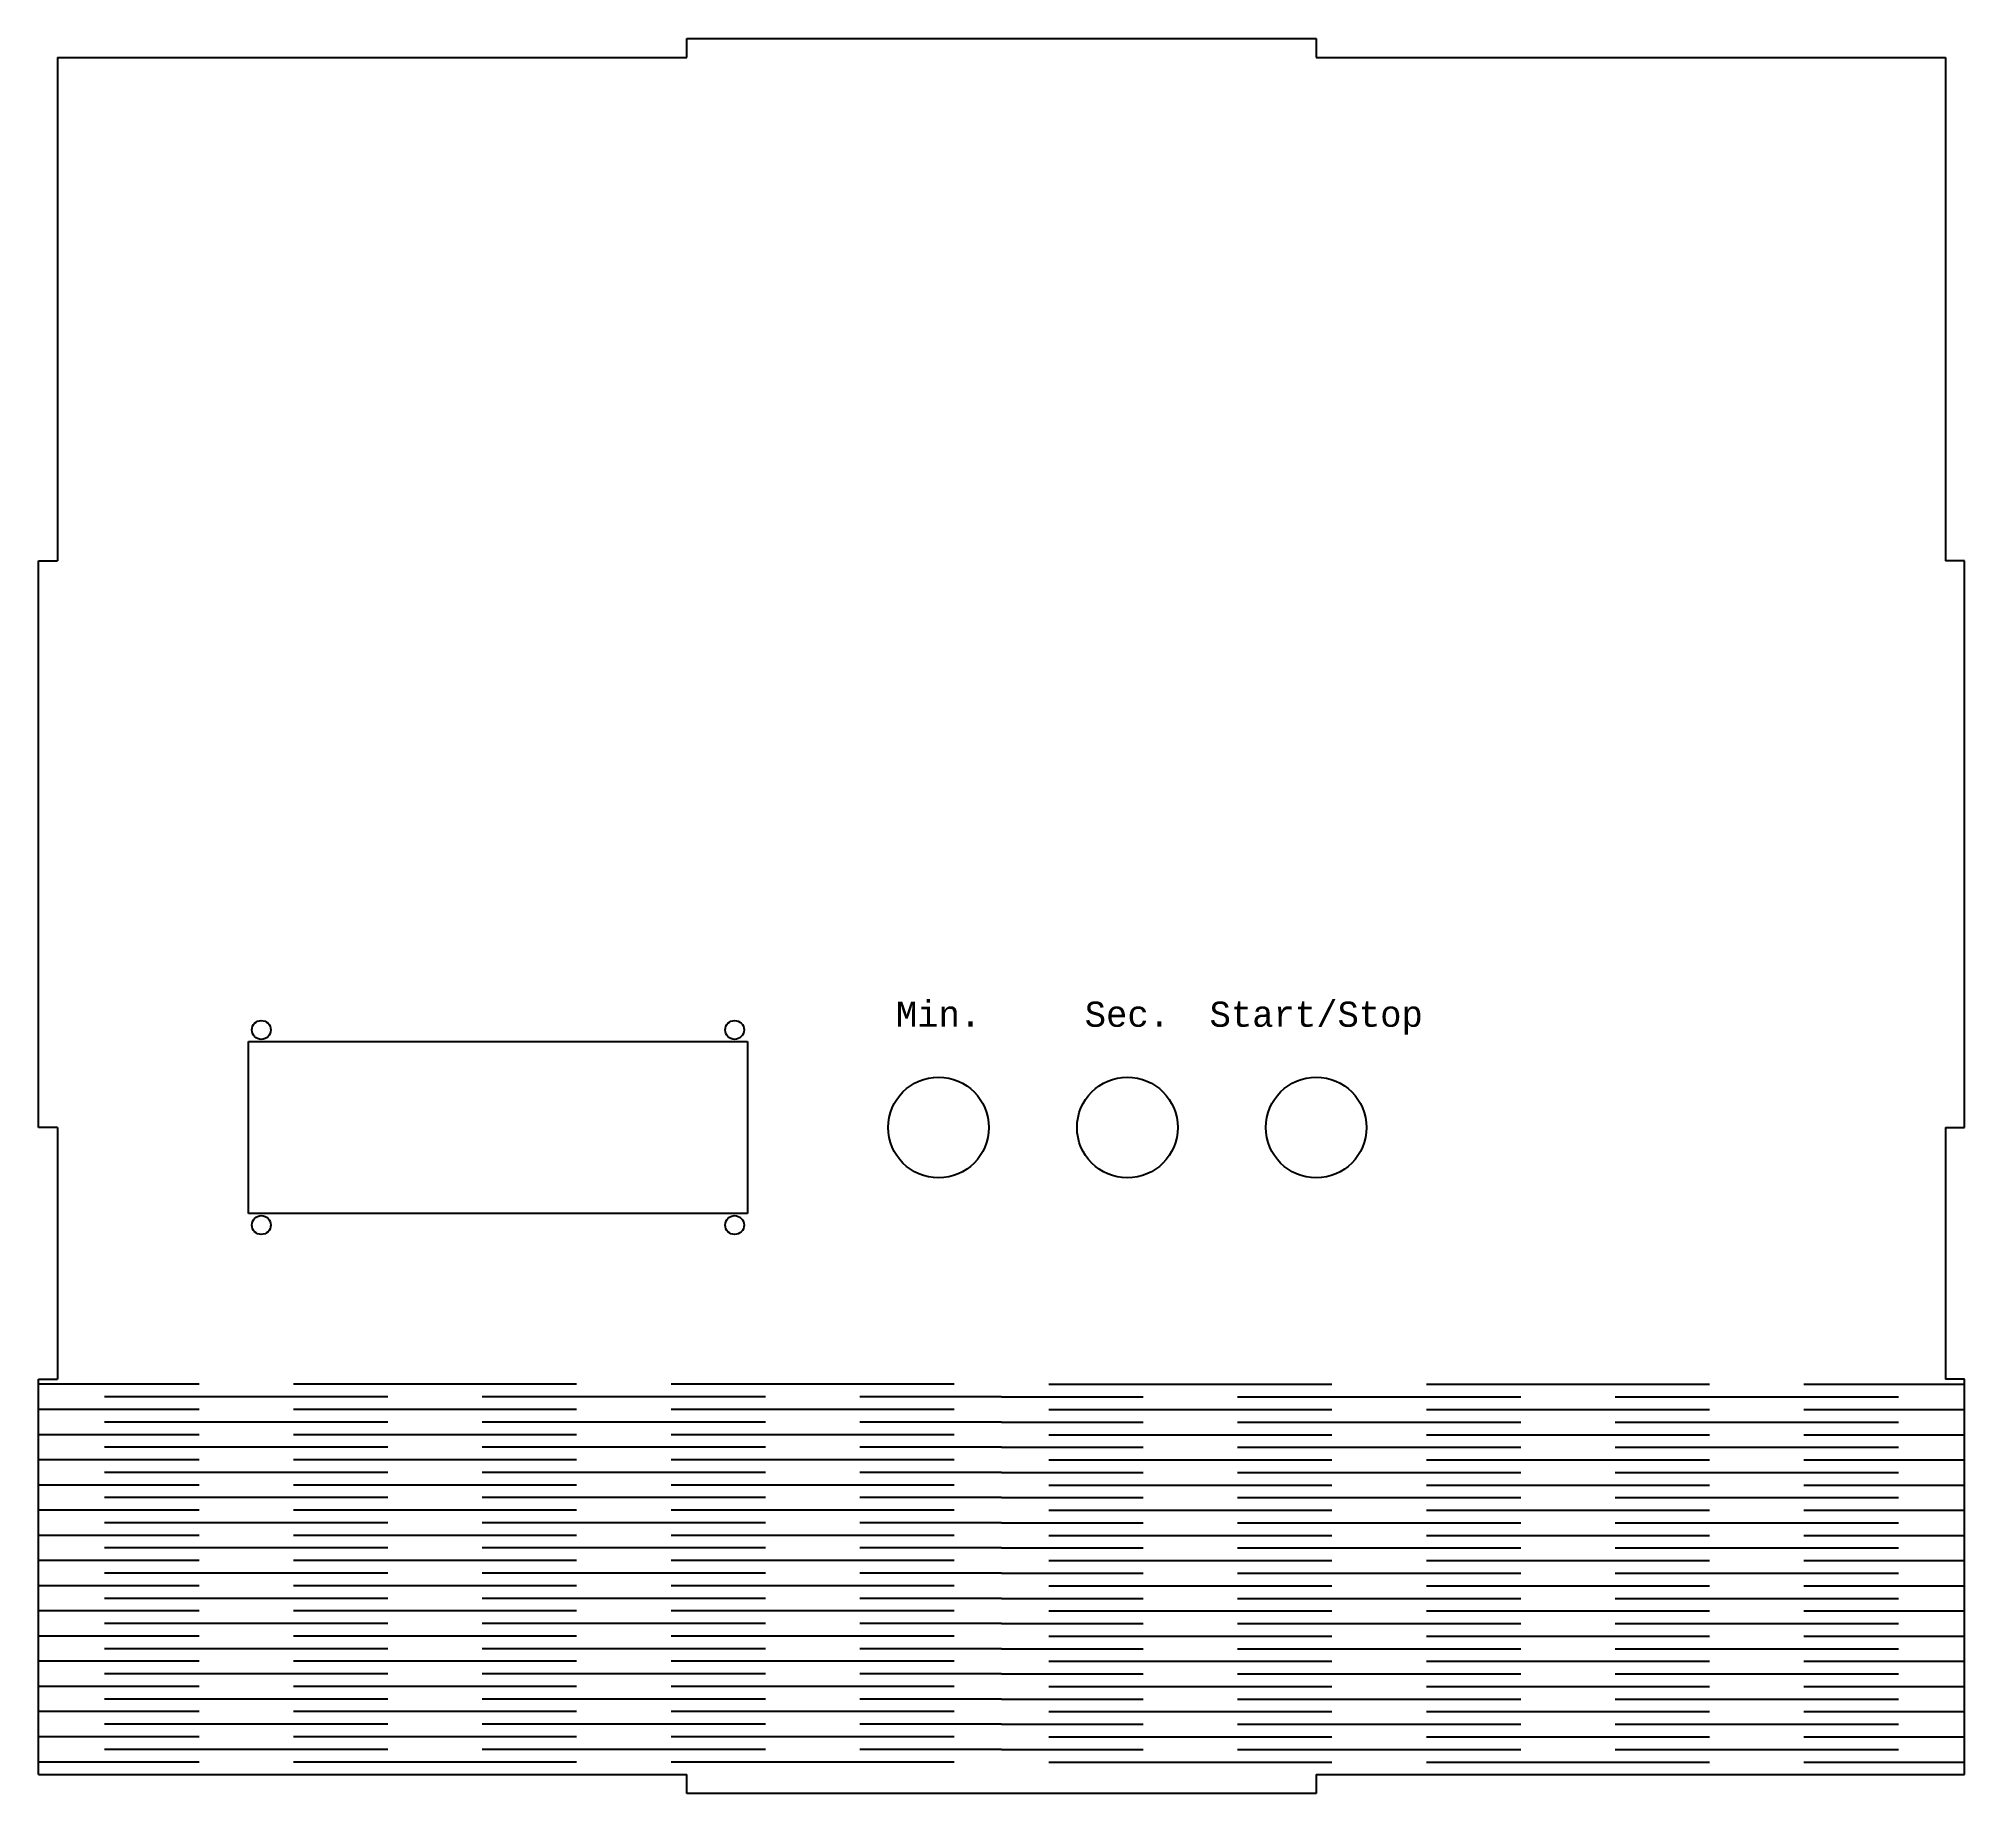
# Model space of a CAD drawing. Header units: millimetres. Extents: x -3 to 303, y -26 to 253.
import ezdxf
from ezdxf.enums import TextEntityAlignment as Align

# ---------------------------------------------------------------- set-up
doc = ezdxf.new("R2010")
doc.units = ezdxf.units.MM
doc.layers.get('0').update_dxf_attribs({"linetype": 'CONTINUOUS', "lineweight": 25, "true_color": 0x000000})
doc.styles.add('textstyle0', font='')
doc.styles.add('textstyle1', font='')
doc.styles.add('textstyle2', font='')
doc.styles.get('textstyle0').set_extended_font_data('Monospace')
doc.styles.get('textstyle1').set_extended_font_data('Monospace')
doc.styles.get('textstyle2').set_extended_font_data('Monospace')

msp = doc.modelspace()

# ---------------------------------------------------------------- linework, layer by layer
for p, q in [((100, 250), (100, 253)), ((100, 253), (200, 253)), ((200, 253), (200, 250)), ((0, 250), (0, 170)), ((0, 250), (100, 250)), ((200, 250), (300, 250)), ((300, 250), (300, 170)), ((-3, 80), (-3, 170)), ((-3, 170), (0, 170)), ((303, 170), (300, 170)), ((303, 80), (303, 170)), ((30.35, 93.65), (109.65, 93.65)), ((30.35, 66.35), (30.35, 93.65)), ((109.65, 93.65), (109.65, 66.35)), ((0, 80), (-3, 80)), ((0, 80), (0, 40)), ((300, 80), (303, 80)), ((300, 80), (300, 40)), ((109.65, 66.35), (30.35, 66.35)), ((-3, -22.8), (-3, 40)), ((-3, 40), (0, 40)), ((303, 40), (300, 40)), ((303, -22.8), (303, 40)), ((22.5, 39.2), (-3, 39.2)), ((52.5, 37.2), (7.5, 37.2)), ((82.5, 39.2), (37.5, 39.2)), ((112.5, 37.2), (67.5, 37.2)), ((142.5, 39.2), (97.5, 39.2)), ((150, 37.2), (127.5, 37.2)), ((150, 37.2), (172.5, 37.2)), ((157.5, 39.2), (202.5, 39.2)), ((187.5, 37.2), (232.5, 37.2)), ((217.5, 39.2), (262.5, 39.2)), ((247.5, 37.2), (292.5, 37.2)), ((277.5, 39.2), (303, 39.2)), ((22.5, 35.2), (-3, 35.2)), ((82.5, 35.2), (37.5, 35.2)), ((142.5, 35.2), (97.5, 35.2)), ((157.5, 35.2), (202.5, 35.2)), ((217.5, 35.2), (262.5, 35.2)), ((277.5, 35.2), (303, 35.2)), ((22.5, 31.2), (-3, 31.2)), ((52.5, 33.2), (7.5, 33.2)), ((82.5, 31.2), (37.5, 31.2)), ((112.5, 33.2), (67.5, 33.2)), ((142.5, 31.2), (97.5, 31.2)), ((150, 33.2), (127.5, 33.2)), ((150, 33.2), (172.5, 33.2)), ((157.5, 31.2), (202.5, 31.2)), ((187.5, 33.2), (232.5, 33.2)), ((217.5, 31.2), (262.5, 31.2)), ((247.5, 33.2), (292.5, 33.2)), ((277.5, 31.2), (303, 31.2)), ((52.5, 29.2), (7.5, 29.2)), ((112.5, 29.2), (67.5, 29.2)), ((150, 29.2), (127.5, 29.2)), ((150, 29.2), (172.5, 29.2)), ((187.5, 29.2), (232.5, 29.2)), ((247.5, 29.2), (292.5, 29.2)), ((22.5, 27.2), (-3, 27.2)), ((52.5, 25.2), (7.5, 25.2)), ((82.5, 27.2), (37.5, 27.2)), ((112.5, 25.2), (67.5, 25.2)), ((142.5, 27.2), (97.5, 27.2)), ((150, 25.2), (127.5, 25.2)), ((150, 25.2), (172.5, 25.2)), ((157.5, 27.2), (202.5, 27.2)), ((187.5, 25.2), (232.5, 25.2)), ((217.5, 27.2), (262.5, 27.2)), ((247.5, 25.2), (292.5, 25.2)), ((277.5, 27.2), (303, 27.2)), ((22.5, 23.2), (-3, 23.2)), ((82.5, 23.2), (37.5, 23.2)), ((142.5, 23.2), (97.5, 23.2)), ((157.5, 23.2), (202.5, 23.2)), ((217.5, 23.2), (262.5, 23.2)), ((277.5, 23.2), (303, 23.2)), ((22.5, 19.2), (-3, 19.2)), ((52.5, 21.2), (7.5, 21.2)), ((82.5, 19.2), (37.5, 19.2)), ((112.5, 21.2), (67.5, 21.2)), ((142.5, 19.2), (97.5, 19.2)), ((150, 21.2), (127.5, 21.2)), ((150, 21.2), (172.5, 21.2)), ((157.5, 19.2), (202.5, 19.2)), ((187.5, 21.2), (232.5, 21.2)), ((217.5, 19.2), (262.5, 19.2)), ((247.5, 21.2), (292.5, 21.2)), ((277.5, 19.2), (303, 19.2)), ((52.5, 17.2), (7.5, 17.2)), ((112.5, 17.2), (67.5, 17.2)), ((150, 17.2), (127.5, 17.2)), ((150, 17.2), (172.5, 17.2)), ((187.5, 17.2), (232.5, 17.2)), ((247.5, 17.2), (292.5, 17.2)), ((22.5, 15.2), (-3, 15.2)), ((52.5, 13.2), (7.5, 13.2)), ((82.5, 15.2), (37.5, 15.2)), ((112.5, 13.2), (67.5, 13.2)), ((142.5, 15.2), (97.5, 15.2)), ((150, 13.2), (127.5, 13.2)), ((150, 13.2), (172.5, 13.2)), ((157.5, 15.2), (202.5, 15.2)), ((187.5, 13.2), (232.5, 13.2)), ((217.5, 15.2), (262.5, 15.2)), ((247.5, 13.2), (292.5, 13.2)), ((277.5, 15.2), (303, 15.2)), ((22.5, 11.2), (-3, 11.2)), ((52.5, 9.2), (7.5, 9.2)), ((82.5, 11.2), (37.5, 11.2)), ((112.5, 9.2), (67.5, 9.2)), ((142.5, 11.2), (97.5, 11.2)), ((150, 9.2), (127.5, 9.2)), ((150, 9.2), (172.5, 9.2)), ((157.5, 11.2), (202.5, 11.2)), ((187.5, 9.2), (232.5, 9.2)), ((217.5, 11.2), (262.5, 11.2)), ((247.5, 9.2), (292.5, 9.2)), ((277.5, 11.2), (303, 11.2)), ((22.5, 7.2), (-3, 7.2)), ((82.5, 7.2), (37.5, 7.2)), ((142.5, 7.2), (97.5, 7.2)), ((157.5, 7.2), (202.5, 7.2)), ((217.5, 7.2), (262.5, 7.2)), ((277.5, 7.2), (303, 7.2)), ((22.5, 3.2), (-3, 3.2)), ((52.5, 5.2), (7.5, 5.2)), ((82.5, 3.2), (37.5, 3.2)), ((112.5, 5.2), (67.5, 5.2)), ((142.5, 3.2), (97.5, 3.2)), ((150, 5.2), (127.5, 5.2)), ((150, 5.2), (172.5, 5.2)), ((157.5, 3.2), (202.5, 3.2)), ((187.5, 5.2), (232.5, 5.2)), ((217.5, 3.2), (262.5, 3.2)), ((247.5, 5.2), (292.5, 5.2)), ((277.5, 3.2), (303, 3.2)), ((52.5, 1.2), (7.5, 1.2)), ((112.5, 1.2), (67.5, 1.2)), ((150, 1.2), (127.5, 1.2)), ((150, 1.2), (172.5, 1.2)), ((187.5, 1.2), (232.5, 1.2)), ((247.5, 1.2), (292.5, 1.2)), ((22.5, -0.8), (-3, -0.8)), ((52.5, -2.8), (7.5, -2.8)), ((82.5, -0.8), (37.5, -0.8)), ((112.5, -2.8), (67.5, -2.8)), ((142.5, -0.8), (97.5, -0.8)), ((150, -2.8), (127.5, -2.8)), ((150, -2.8), (172.5, -2.8)), ((157.5, -0.8), (202.5, -0.8)), ((187.5, -2.8), (232.5, -2.8)), ((217.5, -0.8), (262.5, -0.8)), ((247.5, -2.8), (292.5, -2.8)), ((277.5, -0.8), (303, -0.8)), ((22.5, -4.8), (-3, -4.8)), ((82.5, -4.8), (37.5, -4.8)), ((142.5, -4.8), (97.5, -4.8)), ((157.5, -4.8), (202.5, -4.8)), ((217.5, -4.8), (262.5, -4.8)), ((277.5, -4.8), (303, -4.8)), ((22.5, -8.8), (-3, -8.8)), ((52.5, -6.8), (7.5, -6.8)), ((82.5, -8.8), (37.5, -8.8)), ((112.5, -6.8), (67.5, -6.8)), ((142.5, -8.8), (97.5, -8.8)), ((150, -6.8), (127.5, -6.8)), ((150, -6.8), (172.5, -6.8)), ((157.5, -8.8), (202.5, -8.8)), ((187.5, -6.8), (232.5, -6.8)), ((217.5, -8.8), (262.5, -8.8)), ((247.5, -6.8), (292.5, -6.8)), ((277.5, -8.8), (303, -8.8)), ((52.5, -10.8), (7.5, -10.8)), ((112.5, -10.8), (67.5, -10.8)), ((150, -10.8), (127.5, -10.8)), ((150, -10.8), (172.5, -10.8)), ((187.5, -10.8), (232.5, -10.8)), ((247.5, -10.8), (292.5, -10.8)), ((22.5, -12.8), (-3, -12.8)), ((52.5, -14.8), (7.5, -14.8)), ((82.5, -12.8), (37.5, -12.8)), ((112.5, -14.8), (67.5, -14.8)), ((142.5, -12.8), (97.5, -12.8)), ((150, -14.8), (127.5, -14.8)), ((150, -14.8), (172.5, -14.8)), ((157.5, -12.8), (202.5, -12.8)), ((187.5, -14.8), (232.5, -14.8)), ((217.5, -12.8), (262.5, -12.8)), ((247.5, -14.8), (292.5, -14.8)), ((277.5, -12.8), (303, -12.8)), ((22.5, -16.8), (-3, -16.8)), ((82.5, -16.8), (37.5, -16.8)), ((142.5, -16.8), (97.5, -16.8)), ((157.5, -16.8), (202.5, -16.8)), ((217.5, -16.8), (262.5, -16.8)), ((277.5, -16.8), (303, -16.8)), ((22.5, -20.8), (-3, -20.8)), ((52.5, -18.8), (7.5, -18.8)), ((82.5, -20.8), (37.5, -20.8)), ((112.5, -18.8), (67.5, -18.8)), ((142.5, -20.8), (97.5, -20.8)), ((150, -18.8), (127.5, -18.8)), ((150, -18.8), (172.5, -18.8)), ((157.5, -20.8), (202.5, -20.8)), ((187.5, -18.8), (232.5, -18.8)), ((217.5, -20.8), (262.5, -20.8)), ((247.5, -18.8), (292.5, -18.8)), ((277.5, -20.8), (303, -20.8)), ((-3, -22.8), (100, -22.8)), ((100, -25.8), (100, -22.8)), ((200, -22.8), (200, -25.8)), ((200, -22.8), (303, -22.8)), ((200, -25.8), (100, -25.8))]:
    msp.add_line(p, q)
for centre, radius in [((32.4, 95.5), 1.5), ((107.6, 95.5), 1.5), ((140, 80), 8), ((170, 80), 8), ((200, 80), 8), ((32.4, 64.5), 1.5), ((107.6, 64.5), 1.5)]:
    msp.add_circle(centre, radius)

# ---------------------------------------------------------------- texts
for s, style, p in [('Min.', 'textstyle1', (140, 100)), ('Sec.', 'textstyle2', (170, 100)), ('Start/Stop', 'textstyle0', (200, 100))]:
    msp.add_text(s, height=4, dxfattribs=dict(style=style)).set_placement(p, align=Align.TOP_CENTER)

doc.saveas('drawing.dxf')
